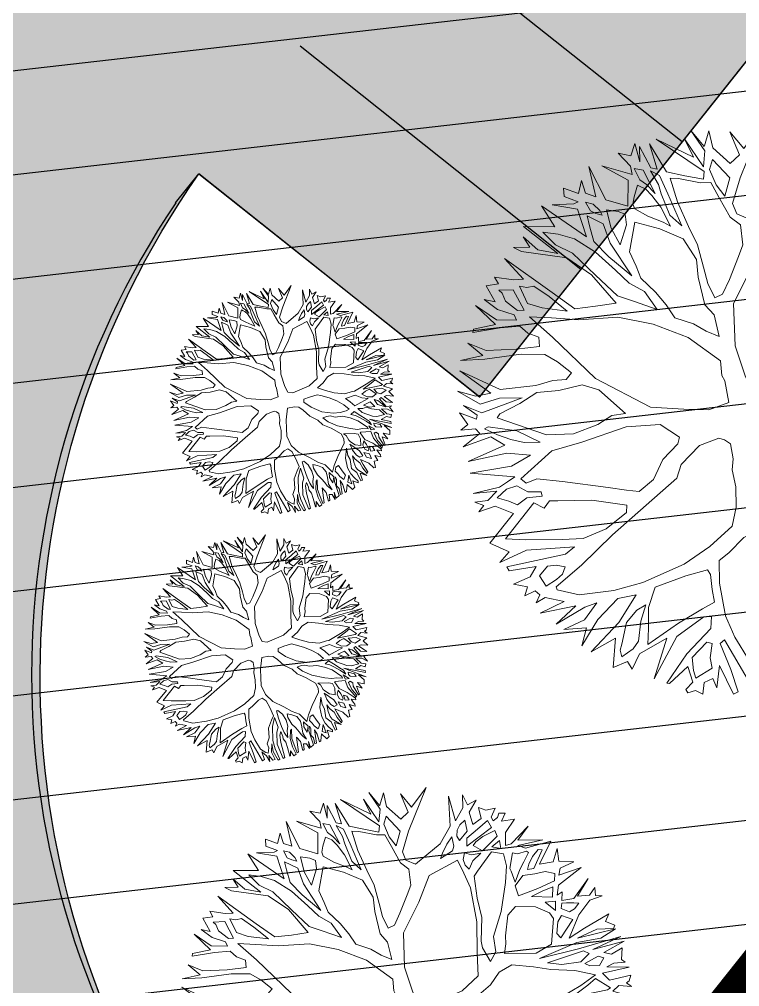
# Model space of a CAD drawing. Header units: metres. Extents: x -664657 to -643449, y -1076720 to -1062383.
# Drawn here: x -655997 to -655985.94, y -1069599.92 to -1069585.08 of the extents above; entities that cross this region are included whole.
import ezdxf

# ---------------------------------------------------------------- set-up
doc = ezdxf.new("R2010")
doc.units = ezdxf.units.M
doc.header["$LTSCALE"] = 0.1
doc.linetypes.add('DASHED', pattern=[19.05, 12.7, -6.35])
doc.layers.get('0').update_dxf_attribs({"color": 8, "lineweight": 9})
for name, color, linetype in [('AA_THER_KOMUNIKACE', 201, 'Continuous'), ('AA_THER_SRAFY KATASTR', 14, 'Continuous'), ('silnice-šrafa', 253, 'Continuous'), ('Vlastníci', 20, 'Continuous')]:
    doc.layers.add(name, color=color, linetype=linetype)
doc.layers.add('AA_THER_STAFAZ', color=252, linetype='Continuous', lineweight=0)

# ---------------------------------------------------------------- blocks, each defined once
blk = doc.blocks.new('A$C0C461CEA')
for p, q in [((0.3025, 0.7347), (0.3349, 0.855)), ((0.3349, 0.855), (0.3322, 0.7055)), ((0.1909, 0.7948), (0.205, 0.8261)), ((0.205, 0.8261), (0.2475, 0.7785)), ((0.2475, 0.7785), (0.2831, 0.8185)), ((0.2831, 0.8185), (0.2728, 0.7662)), ((0.4478, 0.7319), (0.3814, 0.832)), ((0.3814, 0.832), (0.4728, 0.7447)), ((0.4827, 0.7766), (0.4635, 0.8454)), ((0.4635, 0.8454), (0.5034, 0.8122)), ((0.5034, 0.8122), (0.5408, 0.8486)), ((0.5408, 0.8486), (0.5229, 0.7746)), ((0.5229, 0.7746), (0.5518, 0.8295)), ((0.5518, 0.8295), (0.5504, 0.7329)), ((0.5715, 0.7163), (0.5915, 0.8197)), ((0.5915, 0.8197), (0.5994, 0.6895)), ((0.7321, 0.6194), (0.6233, 0.8242)), ((0.6233, 0.8242), (0.7212, 0.6907)), ((0.1012, 0.7057), (0.0942, 0.804)), ((0.0942, 0.804), (0.1945, 0.61)), ((0.2144, 0.7254), (0.134, 0.7876)), ((0.134, 0.7876), (0.2123, 0.7506)), ((0.231, 0.749), (0.1909, 0.7948)), ((0.4728, 0.7447), (0.4827, 0.7766)), ((0.7734, 0.6912), (0.7622, 0.7895)), ((0.7622, 0.7895), (0.7798, 0.7081)), ((0.0625, 0.6063), (-0.0086, 0.7652)), ((-0.0086, 0.7652), (0.1012, 0.7057)), ((0.2123, 0.7506), (0.231, 0.749)), ((0.2563, 0.7342), (0.2799, 0.7134)), ((0.2567, 0.6946), (0.2563, 0.7342)), ((0.2728, 0.7662), (0.3025, 0.7347)), ((0.49, 0.7113), (0.4913, 0.7617)), ((0.4913, 0.7617), (0.5191, 0.7392)), ((0.5191, 0.7392), (0.5177, 0.6341)), ((0.7212, 0.6907), (0.7246, 0.7724)), ((0.7246, 0.7724), (0.7385, 0.6381)), ((0.7816, 0.7099), (0.8256, 0.7548)), ((0.8256, 0.7548), (0.807, 0.6874)), ((-0.0624, 0.6807), (-0.0837, 0.7099)), ((-0.0837, 0.7099), (-0.0246, 0.6811)), ((-0.0246, 0.6811), (-0.0293, 0.7296)), ((-0.0293, 0.7296), (-0.001, 0.6561)), ((0.0489, 0.7094), (0.0997, 0.6739)), ((0.0706, 0.64), (0.0489, 0.7094)), ((0.1945, 0.61), (0.2144, 0.7254)), ((0.2799, 0.7134), (0.2905, 0.6781)), ((0.3322, 0.7055), (0.3982, 0.6414)), ((0.3982, 0.6414), (0.4478, 0.7319)), ((0.4709, 0.6967), (0.4376, 0.6628)), ((0.4818, 0.6818), (0.4709, 0.6967)), ((0.5046, 0.682), (0.49, 0.7113)), ((0.5445, 0.7226), (0.5676, 0.6892)), ((0.5469, 0.6596), (0.5445, 0.7226)), ((0.5504, 0.7329), (0.5715, 0.7163)), ((0.7798, 0.7081), (0.7816, 0.7099)), ((0.8882, 0.6125), (0.8974, 0.7111)), ((0.8974, 0.7111), (0.915, 0.6272)), ((-0.1076, 0.5794), (-0.1357, 0.6884)), ((-0.1357, 0.6884), (-0.031, 0.4794)), ((0.0857, 0.5729), (-0.0624, 0.6807)), ((0.0997, 0.6739), (0.1481, 0.6263)), ((0.226, 0.6439), (0.2358, 0.6836)), ((0.2358, 0.6836), (0.2784, 0.6252)), ((0.2719, 0.6756), (0.2567, 0.6946)), ((0.2907, 0.6571), (0.2719, 0.6756)), ((0.2905, 0.6781), (0.2907, 0.6571)), ((0.2979, 0.5942), (0.3158, 0.6676)), ((0.3158, 0.6676), (0.3538, 0.6409)), ((0.4376, 0.6628), (0.4193, 0.6392)), ((0.4922, 0.6693), (0.4818, 0.6818)), ((0.5033, 0.634), (0.4922, 0.6693)), ((0.5177, 0.6341), (0.5046, 0.682)), ((0.5388, 0.6217), (0.5469, 0.6596)), ((0.5676, 0.6892), (0.5624, 0.6094)), ((0.5997, 0.6601), (0.5814, 0.5634)), ((0.5994, 0.6895), (0.6563, 0.6415)), ((0.6292, 0.6436), (0.5997, 0.6601)), ((0.7385, 0.6381), (0.7734, 0.6912)), ((0.807, 0.6874), (0.8397, 0.5995)), ((1.0237, 0.6787), (0.847, 0.5299)), ((0.915, 0.6272), (1.0237, 0.6787)), ((-0.2502, 0.5529), (-0.2509, 0.6267)), ((-0.2509, 0.6267), (-0.2045, 0.6103)), ((-0.2045, 0.6103), (-0.2048, 0.6415)), ((-0.2048, 0.6415), (-0.1432, 0.5959)), ((-0.001, 0.6561), (0.0625, 0.6063)), ((0.115, 0.5798), (0.0706, 0.64)), ((0.1481, 0.6263), (0.1976, 0.5404)), ((0.2116, 0.5808), (0.226, 0.6439)), ((0.2784, 0.6252), (0.2666, 0.5435)), ((0.3538, 0.6409), (0.3733, 0.6177)), ((0.4193, 0.6392), (0.4171, 0.6182)), ((0.5123, 0.5753), (0.5033, 0.634)), ((0.5295, 0.531), (0.5388, 0.6217)), ((0.6988, 0.5873), (0.6292, 0.6436)), ((0.6563, 0.6415), (0.7155, 0.5941)), ((0.7155, 0.5941), (0.7321, 0.6194)), ((0.7846, 0.6469), (0.7555, 0.6173)), ((0.8108, 0.5488), (0.7846, 0.6469)), ((-0.2559, 0.5216), (-0.2841, 0.5819)), ((-0.2841, 0.5819), (-0.2502, 0.5529)), ((-0.2145, 0.5868), (-0.1639, 0.5621)), ((-0.2083, 0.5701), (-0.2145, 0.5868)), ((-0.1432, 0.5959), (-0.1076, 0.5794)), ((0.154, 0.4584), (0.115, 0.5798)), ((0.2358, 0.4988), (0.2116, 0.5808)), ((0.2986, 0.5186), (0.2979, 0.5942)), ((0.3733, 0.6177), (0.3586, 0.578)), ((0.4171, 0.6182), (0.4494, 0.5681)), ((0.5624, 0.6094), (0.5511, 0.4706)), ((0.735, 0.5691), (0.6988, 0.5873)), ((0.7555, 0.6173), (0.7496, 0.55)), ((0.8397, 0.5995), (0.8882, 0.6125)), ((1.0385, 0.4544), (1.1026, 0.5894)), ((1.1026, 0.5894), (1.0744, 0.4649)), ((-0.2914, 0.4726), (-0.326, 0.5773)), ((-0.326, 0.5773), (-0.279, 0.4878)), ((-0.2122, 0.5364), (-0.2083, 0.5701)), ((-0.1639, 0.5621), (-0.163, 0.4697)), ((-0.1345, 0.5624), (-0.1379, 0.4867)), ((-0.1115, 0.544), (-0.1345, 0.5624)), ((-0.0838, 0.5359), (-0.1115, 0.544)), ((0.1413, 0.4667), (0.0857, 0.5729)), ((0.2666, 0.5435), (0.2807, 0.3882)), ((0.3586, 0.578), (0.2986, 0.5186)), ((0.3923, 0.5717), (0.3176, 0.4768)), ((0.4686, 0.501), (0.3923, 0.5717)), ((0.4494, 0.5681), (0.4918, 0.5181)), ((0.5107, 0.4913), (0.5123, 0.5753)), ((0.5814, 0.5634), (0.5741, 0.4559)), ((0.7356, 0.5019), (0.735, 0.5691)), ((0.7496, 0.55), (0.7585, 0.4937)), ((0.7585, 0.4937), (0.8108, 0.5488)), ((1.137, 0.5058), (1.1659, 0.5624)), ((1.1659, 0.5624), (1.164, 0.5078)), ((-0.2074, 0.4717), (-0.2559, 0.5216)), ((-0.1865, 0.4803), (-0.2122, 0.5364)), ((-0.0496, 0.4708), (-0.0838, 0.5359)), ((0.1976, 0.5404), (0.234, 0.4382)), ((0.4918, 0.5181), (0.5107, 0.4913)), ((0.5511, 0.4706), (0.5295, 0.531)), ((0.847, 0.5299), (0.7715, 0.4536)), ((1.0744, 0.4649), (1.137, 0.5058)), ((1.2126, 0.5083), (1.1542, 0.4723)), ((1.164, 0.5078), (1.2126, 0.5083)), ((-0.3858, 0.4867), (-0.3775, 0.497)), ((-0.2804, 0.4517), (-0.3858, 0.4867)), ((-0.3775, 0.497), (-0.2914, 0.4726)), ((-0.279, 0.4878), (-0.209, 0.4482)), ((-0.209, 0.4482), (-0.2074, 0.4717)), ((-0.163, 0.4697), (-0.1865, 0.4803)), ((-0.1379, 0.4867), (-0.0955, 0.4433)), ((-0.0133, 0.3853), (-0.0496, 0.4708)), ((-0.031, 0.4794), (0.0185, 0.379)), ((0.1745, 0.3218), (0.1413, 0.4667)), ((0.2807, 0.3882), (0.2358, 0.4988)), ((0.3176, 0.4768), (0.314, 0.4137)), ((0.5324, 0.4219), (0.4686, 0.501)), ((0.7383, 0.4095), (0.7356, 0.5019)), ((1.1542, 0.4723), (1.1422, 0.4092)), ((1.1925, 0.4157), (1.2064, 0.4704)), ((1.2064, 0.4704), (1.2319, 0.4413)), ((-0.3938, 0.3876), (-0.4239, 0.4587)), ((-0.4239, 0.4587), (-0.3723, 0.3986)), ((-0.2087, 0.4212), (-0.2804, 0.4517)), ((-0.1566, 0.4361), (-0.1135, 0.3214)), ((-0.0806, 0.3907), (-0.1566, 0.4361)), ((-0.0955, 0.4433), (-0.0133, 0.3853)), ((0.1929, 0.3453), (0.154, 0.4584)), ((0.234, 0.4382), (0.2581, 0.367)), ((0.5741, 0.4559), (0.5707, 0.3742)), ((0.7715, 0.4536), (0.7677, 0.4098)), ((0.955, 0.4008), (1.0385, 0.4544)), ((1.0849, 0.438), (1.0599, 0.421)), ((1.1166, 0.4468), (1.0849, 0.438)), ((1.1021, 0.3938), (1.1166, 0.4468)), ((1.2319, 0.4413), (1.2764, 0.4291)), ((1.2764, 0.4291), (1.2389, 0.3993)), ((-0.3936, 0.3708), (-0.4822, 0.412)), ((-0.4822, 0.412), (-0.3938, 0.3876)), ((-0.3723, 0.3986), (-0.265, 0.3469)), ((-0.1939, 0.3812), (-0.2087, 0.4212)), ((0.0124, 0.3328), (-0.0806, 0.3907)), ((0.314, 0.4137), (0.3085, 0.3633)), ((0.5399, 0.3235), (0.5324, 0.4219)), ((0.7598, 0.3635), (0.7383, 0.4095)), ((0.7677, 0.4098), (0.7999, 0.3699)), ((0.7999, 0.3699), (0.955, 0.4008)), ((1.0222, 0.4038), (0.9828, 0.3842)), ((1.0083, 0.3593), (1.0222, 0.4038)), ((1.0599, 0.421), (1.0457, 0.3957)), ((1.0457, 0.3957), (1.046, 0.3705)), ((1.046, 0.3705), (1.1021, 0.3938)), ((1.1422, 0.4092), (1.1925, 0.4157)), ((1.2156, 0.3931), (1.1509, 0.3775)), ((1.2159, 0.3529), (1.2156, 0.3931)), ((1.2389, 0.3993), (1.2391, 0.3783)), ((1.2661, 0.3828), (1.2809, 0.398)), ((1.2809, 0.398), (1.3081, 0.3832)), ((-0.4361, 0.2384), (-0.5029, 0.3764)), ((-0.5029, 0.3764), (-0.3965, 0.2346)), ((-0.2563, 0.32), (-0.3936, 0.3708)), ((-0.1618, 0.3461), (-0.1939, 0.3812)), ((0.0185, 0.379), (0.0962, 0.3486)), ((0.0962, 0.3486), (0.1745, 0.3218)), ((0.2581, 0.367), (0.2965, 0.3085)), ((0.3085, 0.3633), (0.3345, 0.2855)), ((0.5707, 0.3742), (0.5505, 0.2834)), ((0.7311, 0.2894), (0.7598, 0.3635)), ((0.9429, 0.3545), (0.9221, 0.3356)), ((0.9828, 0.3842), (0.9429, 0.3545)), ((0.9916, 0.3423), (1.0083, 0.3593)), ((1.0838, 0.3642), (1.065, 0.3286)), ((1.065, 0.3286), (1.2159, 0.3529)), ((1.1509, 0.3775), (1.0838, 0.3642)), ((1.2391, 0.3783), (1.2661, 0.3828)), ((1.3081, 0.3832), (1.2747, 0.3577)), ((1.2747, 0.3577), (1.3361, 0.3355)), ((-0.265, 0.3469), (-0.1764, 0.3123)), ((-0.1737, 0.2746), (-0.2563, 0.32)), ((-0.1764, 0.3123), (-0.1618, 0.3461)), ((-0.1135, 0.3214), (-0.0399, 0.0946)), ((0.154, 0.2694), (0.0124, 0.3328)), ((0.2396, 0.2954), (0.1929, 0.3453)), ((0.513, 0.2579), (0.5399, 0.3235)), ((0.9221, 0.3356), (0.9916, 0.3423)), ((1.1154, 0.3267), (1.0945, 0.3181)), ((1.0945, 0.3181), (1.1225, 0.2722)), ((1.1573, 0.3337), (1.1154, 0.3267)), ((1.2227, 0.332), (1.1573, 0.3337)), ((1.2206, 0.3026), (1.2227, 0.332)), ((1.3361, 0.3355), (1.2651, 0.2988)), ((-0.4948, 0.221), (-0.5502, 0.3087)), ((-0.5502, 0.3087), (-0.4951, 0.2564)), ((-0.142, 0.2245), (-0.1737, 0.2746)), ((0.3075, 0.2222), (0.2396, 0.2954)), ((0.2965, 0.3085), (0.3075, 0.2222)), ((0.3345, 0.2855), (0.3477, 0.2208)), ((0.5505, 0.2834), (0.5344, 0.2185)), ((0.6936, 0.2554), (0.7311, 0.2894)), ((0.8343, 0.2886), (0.726, 0.1969)), ((0.9921, 0.2901), (0.8343, 0.2886)), ((0.9904, 0.2187), (0.9921, 0.2901)), ((1.0192, 0.2796), (1.0135, 0.2501)), ((1.04, 0.305), (1.0192, 0.2796)), ((1.0654, 0.28), (1.04, 0.305)), ((1.11, 0.2661), (1.0654, 0.28)), ((1.1225, 0.2722), (1.2206, 0.3026)), ((1.2209, 0.2774), (1.173, 0.2685)), ((1.2086, 0.2394), (1.2209, 0.2774)), ((1.2651, 0.2988), (1.2362, 0.2421)), ((1.2633, 0.2358), (1.3787, 0.2747)), ((1.3787, 0.2747), (1.3011, 0.2361)), ((-0.5263, 0.1871), (-0.5562, 0.2474)), ((-0.5562, 0.2474), (-0.5053, 0.1873)), ((-0.4951, 0.2564), (-0.4361, 0.2384)), ((-0.3965, 0.2346), (-0.2634, 0.1813)), ((0.2659, 0.178), (0.154, 0.2694)), ((0.4846, 0.1484), (0.513, 0.2579)), ((0.6186, 0.1917), (0.6936, 0.2554)), ((1.0135, 0.2501), (1.0222, 0.2232)), ((1.0222, 0.2232), (1.0573, 0.2506)), ((1.1606, 0.2474), (1.0537, 0.1959)), ((1.0573, 0.2506), (1.11, 0.2661)), ((1.2071, 0.21), (1.1606, 0.2474)), ((1.173, 0.2685), (1.2086, 0.2394)), ((1.2362, 0.2421), (1.2633, 0.2358)), ((1.3011, 0.2361), (1.4109, 0.1802)), ((-0.5765, 0.1716), (-0.5831, 0.2286)), ((-0.5831, 0.2286), (-0.5363, 0.1744)), ((-0.4148, 0.205), (-0.4948, 0.221)), ((-0.3346, 0.1632), (-0.4148, 0.205)), ((-0.1137, 0.1593), (-0.142, 0.2245)), ((0.3477, 0.2208), (0.3543, 0.1597)), ((0.5344, 0.2185), (0.5332, 0.1548)), ((0.726, 0.1969), (0.5883, 0.099)), ((0.9852, 0.1382), (0.9904, 0.2187)), ((1.0537, 0.1959), (1.0286, 0.1813)), ((1.1927, 0.1511), (1.2071, 0.21)), ((1.2493, 0.1936), (1.2013, 0.1319)), ((1.268, 0.1788), (1.2493, 0.1936)), ((1.4109, 0.1802), (1.2887, 0.2132)), ((1.2887, 0.2132), (1.3166, 0.1841)), ((-0.6119, 0.1653), (-0.5765, 0.1716)), ((-0.557, 0.1424), (-0.6119, 0.1653)), ((-0.5363, 0.1744), (-0.5263, 0.1871)), ((-0.5053, 0.1873), (-0.3346, 0.1632)), ((-0.2733, 0.1554), (-0.3531, 0.1486)), ((-0.1914, 0.1208), (-0.2733, 0.1554)), ((-0.2634, 0.1813), (-0.1936, 0.167)), ((-0.1936, 0.167), (-0.1454, 0.1464)), ((-0.1454, 0.1464), (-0.1137, 0.1593)), ((0.3636, 0.065), (0.2659, 0.178)), ((0.3543, 0.1597), (0.4095, 0.1032)), ((0.5332, 0.1548), (0.5668, 0.1534)), ((0.5668, 0.1534), (0.6186, 0.1917)), ((1.0286, 0.1813), (0.99, 0.0777)), ((1.3143, 0.169), (1.268, 0.1788)), ((1.2769, 0.1285), (1.3187, 0.1583)), ((1.3187, 0.1583), (1.3143, 0.169)), ((1.3166, 0.1841), (1.4429, 0.1553)), ((1.4429, 0.1553), (1.3404, 0.0811)), ((-0.6346, 0.1014), (-0.5508, 0.1173)), ((-0.5508, 0.1173), (-0.557, 0.1424)), ((-0.5089, 0.1261), (-0.5257, 0.1259)), ((-0.5257, 0.1259), (-0.4916, 0.08)), ((-0.4158, 0.0574), (-0.5089, 0.1261)), ((-0.4437, 0.1495), (-0.4604, 0.141)), ((-0.4604, 0.141), (-0.3179, -0.0131)), ((-0.3531, 0.1486), (-0.4437, 0.1495)), ((-0.0987, 0.0965), (-0.1914, 0.1208)), ((0.4978, 0.0957), (0.4846, 0.1484)), ((0.934, -0.0237), (0.9852, 0.1382)), ((1.1496, 0.081), (1.1927, 0.1511)), ((1.2014, 0.1175), (1.1918, 0.0604)), ((1.2013, 0.1319), (1.2014, 0.1175)), ((1.2418, 0.1053), (1.2769, 0.1285)), ((1.3273, 0.1314), (1.2939, 0.1076)), ((1.305, 0.0765), (1.3843, 0.1379)), ((1.3674, 0.1486), (1.3273, 0.1314)), ((1.3843, 0.1379), (1.3674, 0.1486)), ((-0.5187, 0.0858), (-0.6346, 0.1014)), ((-0.4845, 0.0297), (-0.5187, 0.0858)), ((-0.4916, 0.08), (-0.4534, 0.0384)), ((-0.0496, 0.0483), (-0.0987, 0.0965)), ((-0.0399, 0.0946), (0.1007, -0.1098)), ((0.4095, 0.1032), (0.4394, 0.0531)), ((0.4758, 0.0097), (0.4978, 0.0957)), ((0.5883, 0.099), (0.5142, -0.053)), ((0.99, 0.0777), (0.9657, -0.0174)), ((1.0643, -0.035), (1.1496, 0.081)), ((1.1918, 0.0604), (1.2418, 0.1053)), ((1.2939, 0.1076), (1.2755, 0.0865)), ((1.2755, 0.0865), (1.305, 0.0765)), ((1.3404, 0.0811), (1.406, 0.0607)), ((1.406, 0.0607), (1.4535, 0.1092)), ((1.4535, 0.1092), (1.4313, 0.0502)), ((-0.4926, -0.0022), (-0.6442, 0.0407)), ((-0.6442, 0.0407), (-0.4845, 0.0297)), ((-0.3538, -0.026), (-0.4158, 0.0574)), ((-0.0003, -0.0856), (-0.0496, 0.0483)), ((0.4347, -0.079), (0.3636, 0.065)), ((0.4394, 0.0531), (0.4758, 0.0097)), ((1.1836, 0.0436), (1.1756, -0.0069)), ((1.2421, 0.0717), (1.1836, 0.0436)), ((1.2969, 0.0513), (1.2421, 0.0717)), ((1.3474, 0.0368), (1.2969, 0.0513)), ((1.4313, 0.0502), (1.4947, 0.013)), ((-0.4534, 0.0384), (-0.411, 0.0028)), ((-0.411, 0.0028), (-0.3538, -0.026)), ((1.3855, 0.0059), (1.3474, 0.0368)), ((1.3667, -0.0261), (1.3855, 0.0059)), ((1.4208, 0.0165), (1.3983, -0.0108)), ((1.4947, 0.013), (1.4208, 0.0165)), ((-0.5084, -0.1007), (-0.6588, -0.0038)), ((-0.6588, -0.0038), (-0.5005, -0.0569)), ((-0.4123, -0.0536), (-0.4926, -0.0022)), ((-0.3179, -0.0131), (-0.2208, -0.0601)), ((0.8639, -0.1588), (0.934, -0.0237)), ((0.9657, -0.0174), (0.9079, -0.1187)), ((0.9728, -0.1265), (1.0643, -0.035)), ((1.1756, -0.0069), (1.2766, -0.0203)), ((1.2766, -0.0203), (1.3667, -0.0261)), ((1.5137, -0.0288), (1.3735, -0.053)), ((1.3983, -0.0108), (1.5137, -0.0288)), ((-0.5005, -0.0569), (-0.4123, -0.0536)), ((-0.2208, -0.0601), (-0.1181, -0.0717)), ((-0.1181, -0.0717), (-0.0509, -0.0669)), ((-0.0509, -0.0669), (-0.0003, -0.0856)), ((0.5142, -0.053), (0.4921, -0.1816)), ((1.0838, -0.0666), (1.0258, -0.1512)), ((1.1382, -0.0469), (1.0838, -0.0666)), ((1.2245, -0.0947), (1.1382, -0.0469)), ((1.2306, -0.04), (1.3211, -0.0913)), ((1.2894, -0.0412), (1.2306, -0.04)), ((1.3459, -0.0473), (1.2894, -0.0412)), ((1.3211, -0.0913), (1.3459, -0.0473)), ((1.3735, -0.053), (1.3463, -0.0935)), ((-0.6718, -0.1443), (-0.6973, -0.1152)), ((-0.6973, -0.1152), (-0.6491, -0.1339)), ((-0.5989, -0.1184), (-0.6875, -0.0815)), ((-0.6875, -0.0815), (-0.5822, -0.1081)), ((-0.5822, -0.1081), (-0.5444, -0.1053)), ((-0.5444, -0.1053), (-0.5084, -0.1007)), ((-0.3298, -0.078), (-0.4915, -0.1198)), ((-0.2078, -0.1044), (-0.3298, -0.078)), ((-0.0227, -0.1338), (-0.2078, -0.1044)), ((0.1007, -0.1098), (0.2148, -0.1801)), ((0.4118, -0.132), (0.4347, -0.079)), ((1.2713, -0.153), (1.2245, -0.0947)), ((1.3237, -0.1165), (1.2773, -0.0959)), ((1.2773, -0.0959), (1.3031, -0.1569)), ((1.3463, -0.0935), (1.3739, -0.0908)), ((1.3739, -0.0908), (1.3533, -0.1288)), ((1.4098, -0.1475), (1.5185, -0.0936)), ((1.5185, -0.0936), (1.4308, -0.1449)), ((-0.7011, -0.1572), (-0.6718, -0.1443)), ((-0.6491, -0.1339), (-0.5989, -0.1184)), ((-0.561, -0.1289), (-0.6113, -0.142)), ((-0.6113, -0.142), (-0.5749, -0.1752)), ((-0.5189, -0.1369), (-0.561, -0.1289)), ((-0.4909, -0.1786), (-0.5189, -0.1369)), ((-0.4915, -0.1198), (-0.481, -0.1449)), ((-0.481, -0.1449), (-0.4348, -0.1486)), ((-0.4348, -0.1486), (-0.3496, -0.2066)), ((0.1015, -0.1896), (-0.0227, -0.1338)), ((0.412, -0.1572), (0.4118, -0.132)), ((0.9079, -0.1187), (0.8974, -0.1501)), ((0.8974, -0.1501), (0.9006, -0.228)), ((0.9465, -0.1982), (0.9728, -0.1265)), ((1.0258, -0.1512), (1.0094, -0.1868)), ((1.2758, -0.1866), (1.2713, -0.153)), ((1.3031, -0.1569), (1.3237, -0.1165)), ((1.3468, -0.1397), (1.3326, -0.1608)), ((1.3678, -0.1479), (1.3468, -0.1397)), ((1.3533, -0.1288), (1.4098, -0.1475)), ((1.3998, -0.1662), (1.3678, -0.1479)), ((1.4308, -0.1449), (1.4857, -0.1695)), ((1.4857, -0.1695), (1.5275, -0.1481)), ((1.5275, -0.1481), (1.511, -0.1843)), ((-0.6338, -0.1674), (-0.7011, -0.1572)), ((-0.5828, -0.2275), (-0.6338, -0.1674)), ((-0.5749, -0.1752), (-0.5518, -0.2044)), ((-0.4444, -0.2033), (-0.4909, -0.1786)), ((0.1467, -0.2708), (0.1015, -0.1896)), ((0.2148, -0.1801), (0.3017, -0.2297)), ((0.3858, -0.2414), (0.412, -0.1572)), ((0.4921, -0.1816), (0.4927, -0.2464)), ((0.8145, -0.2625), (0.8639, -0.1588)), ((1.0094, -0.1868), (0.9803, -0.2249)), ((1.2078, -0.294), (1.2758, -0.1866)), ((1.3179, -0.1922), (1.2869, -0.2117)), ((1.3561, -0.2362), (1.3179, -0.1922)), ((1.3326, -0.1608), (1.3599, -0.1942)), ((1.3893, -0.1939), (1.4209, -0.1786)), ((1.4757, -0.1906), (1.3938, -0.2292)), ((1.4209, -0.1786), (1.3998, -0.1662)), ((1.5406, -0.2008), (1.4757, -0.1906)), ((1.511, -0.1843), (1.5406, -0.2008)), ((-0.7209, -0.2876), (-0.5828, -0.2275)), ((-0.4904, -0.229), (-0.6577, -0.302)), ((-0.5518, -0.2044), (-0.5057, -0.1973)), ((-0.5057, -0.1973), (-0.4485, -0.2202)), ((-0.4648, -0.2665), (-0.4904, -0.229)), ((-0.4485, -0.2202), (-0.4444, -0.2033)), ((-0.3496, -0.2066), (-0.1997, -0.3144)), ((0.3017, -0.2297), (0.3858, -0.2414)), ((0.9006, -0.228), (0.9465, -0.1982)), ((0.9803, -0.2249), (1.1197, -0.2973)), ((1.2869, -0.2117), (1.2555, -0.26)), ((1.3938, -0.2292), (1.298, -0.3082)), ((1.3599, -0.1942), (1.3893, -0.1939)), ((-0.4314, -0.2512), (-0.4648, -0.2665)), ((-0.4018, -0.2659), (-0.4314, -0.2512)), ((-0.2812, -0.3278), (-0.4018, -0.2659)), ((0.4927, -0.2464), (0.5332, -0.2736)), ((0.7097, -0.2905), (0.8145, -0.2625)), ((1.2555, -0.26), (1.2624, -0.2875)), ((1.2624, -0.2875), (1.3561, -0.2362)), ((-0.6698, -0.3543), (-0.7209, -0.2876)), ((-0.6577, -0.302), (-0.5883, -0.3434)), ((0.0463, -0.318), (0.1277, -0.2902)), ((0.1277, -0.2902), (0.1467, -0.2708)), ((0.5332, -0.2736), (0.7097, -0.2905)), ((0.8463, -0.3294), (0.9138, -0.2951)), ((0.9138, -0.2951), (0.987, -0.292)), ((0.987, -0.292), (1.0758, -0.3499)), ((1.1197, -0.2973), (1.2078, -0.294)), ((1.298, -0.3082), (1.3885, -0.3007)), ((1.3885, -0.3007), (1.5271, -0.2951)), ((1.5271, -0.2951), (1.4955, -0.3206)), ((-0.5883, -0.3434), (-0.4592, -0.4111)), ((-0.167, -0.4107), (-0.2812, -0.3278)), ((-0.1997, -0.3144), (-0.1405, -0.3576)), ((-0.0246, -0.3715), (0.0463, -0.318)), ((0.2019, -0.3375), (0.1015, -0.3702)), ((0.2837, -0.3475), (0.2019, -0.3375)), ((0.3006, -0.3641), (0.2837, -0.3475)), ((0.7733, -0.3469), (0.8463, -0.3294)), ((0.8327, -0.4069), (0.7733, -0.3469)), ((1.3218, -0.3457), (1.1218, -0.3285)), ((1.1218, -0.3285), (1.3137, -0.377)), ((1.4355, -0.3824), (1.3218, -0.3457)), ((1.4393, -0.3338), (1.3342, -0.3288)), ((1.3342, -0.3288), (1.5213, -0.375)), ((1.5128, -0.3691), (1.4393, -0.3338)), ((1.4955, -0.3206), (1.5277, -0.3581)), ((-0.7224, -0.3741), (-0.6698, -0.3543)), ((-0.6047, -0.3813), (-0.7224, -0.3741)), ((-0.4293, -0.4594), (-0.6047, -0.3813)), ((-0.1405, -0.3576), (-0.0982, -0.3866)), ((-0.0982, -0.3866), (-0.0246, -0.3715)), ((0.1015, -0.3702), (0.0598, -0.4102)), ((0.3135, -0.3892), (0.3006, -0.3641)), ((0.4142, -0.3858), (0.348, -0.4812)), ((0.4816, -0.4043), (0.4142, -0.3858)), ((0.6014, -0.3822), (0.5867, -0.4075)), ((0.6603, -0.39), (0.6014, -0.3822)), ((1.0758, -0.3499), (1.1459, -0.4021)), ((1.1455, -0.3661), (1.3307, -0.3979)), ((1.2047, -0.4057), (1.1455, -0.3661)), ((1.3137, -0.377), (1.5259, -0.4212)), ((1.5213, -0.375), (1.4355, -0.3824)), ((1.5277, -0.3581), (1.5128, -0.3691)), ((-0.7051, -0.4219), (-0.7053, -0.4033)), ((-0.7053, -0.4033), (-0.4755, -0.4683)), ((-0.6016, -0.4569), (-0.7051, -0.4219)), ((-0.4592, -0.4111), (-0.3833, -0.4464)), ((-0.1817, -0.436), (-0.167, -0.4107)), ((0.0598, -0.4102), (-0.0994, -0.4478)), ((0.2954, -0.4482), (0.3135, -0.3892)), ((0.5179, -0.4292), (0.4816, -0.4043)), ((0.5867, -0.4075), (0.6277, -0.4869)), ((0.7403, -0.406), (0.6603, -0.39)), ((0.7675, -0.431), (0.7403, -0.406)), ((0.8963, -0.4693), (0.8327, -0.4069)), ((1.1459, -0.4021), (1.2473, -0.4617)), ((1.2933, -0.4384), (1.2047, -0.4057)), ((1.3495, -0.4229), (1.2933, -0.4384)), ((1.3307, -0.3979), (1.3495, -0.4229)), ((1.5259, -0.4212), (1.3746, -0.4124)), ((1.3746, -0.4124), (1.5304, -0.4487)), ((-0.6433, -0.4825), (-0.6016, -0.4569)), ((-0.4755, -0.4683), (-0.4293, -0.4594)), ((-0.3833, -0.4464), (-0.2842, -0.4556)), ((-0.2842, -0.4556), (-0.1817, -0.436)), ((-0.0994, -0.4478), (-0.2736, -0.4891)), ((0.2706, -0.4838), (0.2954, -0.4482)), ((0.5435, -0.4769), (0.5179, -0.4292)), ((0.8311, -0.4891), (0.7675, -0.431)), ((1.2473, -0.4617), (1.3278, -0.5305)), ((1.3078, -0.4551), (1.3816, -0.4544)), ((1.323, -0.4777), (1.3078, -0.4551)), ((1.3816, -0.4544), (1.4028, -0.4752)), ((1.5304, -0.4487), (1.4152, -0.4516)), ((1.4152, -0.4516), (1.4449, -0.4766)), ((-0.6707, -0.5122), (-0.7148, -0.4766)), ((-0.7148, -0.4766), (-0.6433, -0.4825)), ((-0.5618, -0.4775), (-0.6078, -0.4966)), ((-0.6078, -0.4966), (-0.6031, -0.5451)), ((-0.5281, -0.4898), (-0.5618, -0.4775)), ((-0.5002, -0.5123), (-0.5281, -0.4898)), ((-0.2736, -0.4891), (-0.4394, -0.5369)), ((0.252, -0.5512), (0.2706, -0.4838)), ((0.348, -0.4812), (0.3091, -0.559)), ((0.5738, -0.5607), (0.5435, -0.4769)), ((0.6277, -0.4869), (0.6999, -0.5762)), ((0.8845, -0.5516), (0.8311, -0.4891)), ((0.9875, -0.5272), (0.8963, -0.4693)), ((1.3671, -0.4983), (1.323, -0.4777)), ((1.4028, -0.4752), (1.3671, -0.4983)), ((1.4449, -0.4766), (1.5054, -0.4742)), ((1.5054, -0.4742), (1.4765, -0.5225)), ((-0.6974, -0.5394), (-0.6707, -0.5122)), ((-0.6512, -0.5414), (-0.6974, -0.5394)), ((-0.6031, -0.5451), (-0.5546, -0.5404)), ((-0.4394, -0.5369), (-0.5693, -0.5658)), ((-0.5546, -0.5404), (-0.5234, -0.5335)), ((-0.5234, -0.5335), (-0.5002, -0.5123)), ((1.0632, -0.5415), (0.9875, -0.5272)), ((1.3278, -0.5305), (1.2397, -0.5416)), ((1.492, -0.5751), (1.3614, -0.5386)), ((1.3614, -0.5386), (1.3763, -0.5846)), ((1.4345, -0.5211), (1.3949, -0.5215)), ((1.3949, -0.5215), (1.492, -0.5751)), ((1.4851, -0.5434), (1.4345, -0.5211)), ((1.4765, -0.5225), (1.4851, -0.5434)), ((-0.6699, -0.5854), (-0.6426, -0.5641)), ((-0.6426, -0.5641), (-0.6512, -0.5414)), ((-0.5693, -0.5658), (-0.571, -0.5784)), ((-0.571, -0.5784), (-0.5032, -0.6384)), ((0.2149, -0.623), (0.252, -0.5512)), ((0.3091, -0.559), (0.2762, -0.629)), ((0.6267, -0.6316), (0.5738, -0.5607)), ((0.6999, -0.5762), (0.793, -0.6425)), ((0.9272, -0.6184), (0.8845, -0.5516)), ((0.9729, -0.5718), (1.0721, -0.5894)), ((0.9968, -0.6219), (0.9729, -0.5718)), ((1.0843, -0.5497), (1.0632, -0.5415)), ((1.2397, -0.5416), (1.0843, -0.5497)), ((1.271, -0.5563), (1.1727, -0.5716)), ((1.1727, -0.5716), (1.3455, -0.6227)), ((1.3195, -0.545), (1.271, -0.5563)), ((1.3622, -0.6202), (1.3195, -0.545)), ((-0.628, -0.5832), (-0.6699, -0.5854)), ((-0.5687, -0.633), (-0.628, -0.5832)), ((1.0721, -0.5894), (1.1188, -0.6418)), ((1.1353, -0.6098), (1.1814, -0.6009)), ((1.1694, -0.6581), (1.1353, -0.6098)), ((1.1814, -0.6009), (1.2277, -0.6029)), ((1.2277, -0.6029), (1.262, -0.674)), ((1.3763, -0.5846), (1.4798, -0.613)), ((1.4798, -0.613), (1.4608, -0.6342)), ((-0.5365, -0.6705), (-0.6755, -0.6298)), ((-0.6755, -0.6298), (-0.5687, -0.633)), ((-0.5032, -0.6384), (-0.3725, -0.6875)), ((0.1651, -0.6823), (0.2149, -0.623)), ((0.2762, -0.629), (0.273, -0.7298)), ((0.6483, -0.6967), (0.6267, -0.6316)), ((0.6795, -0.6352), (0.7095, -0.698)), ((0.7234, -0.6414), (0.6795, -0.6352)), ((0.7553, -0.6537), (0.7234, -0.6414)), ((0.7934, -0.6869), (0.7553, -0.6537)), ((0.793, -0.6425), (0.8605, -0.6695)), ((0.953, -0.683), (0.9272, -0.6184)), ((1.0184, -0.6805), (0.9968, -0.6219)), ((1.1188, -0.6418), (1.1714, -0.679)), ((1.3392, -0.6522), (1.2656, -0.6211)), ((1.2656, -0.6211), (1.2787, -0.6696)), ((1.3671, -0.6897), (1.3392, -0.6522)), ((1.3455, -0.6227), (1.3622, -0.6202)), ((1.4043, -0.6306), (1.3642, -0.6412)), ((1.3642, -0.6412), (1.4321, -0.7059)), ((1.4569, -0.6637), (1.4043, -0.6306)), ((1.4608, -0.6342), (1.444, -0.6362)), ((1.444, -0.6362), (1.4569, -0.6637)), ((-0.6394, -0.6985), (-0.5365, -0.6705)), ((-0.5069, -0.6912), (-0.6394, -0.6985)), ((-0.4564, -0.6991), (-0.5069, -0.6912)), ((-0.3725, -0.6875), (-0.2564, -0.714)), ((0.0478, -0.7128), (0.1651, -0.6823)), ((0.8609, -0.7133), (0.7934, -0.6869)), ((0.8605, -0.6695), (0.9194, -0.6833)), ((0.9194, -0.6833), (0.953, -0.683)), ((1.0874, -0.6799), (1.0184, -0.6805)), ((1.1714, -0.679), (1.0874, -0.6799)), ((1.2176, -0.6828), (1.1694, -0.6581)), ((1.262, -0.674), (1.2176, -0.6828)), ((1.2787, -0.6696), (1.3042, -0.6964)), ((1.3042, -0.6964), (1.3671, -0.6897)), ((-0.5398, -0.7671), (-0.6223, -0.7319)), ((-0.6223, -0.7319), (-0.5317, -0.7353)), ((-0.5317, -0.7353), (-0.4564, -0.6991)), ((-0.374, -0.7235), (-0.4834, -0.76)), ((-0.3023, -0.7456), (-0.374, -0.7235)), ((-0.2564, -0.714), (-0.0757, -0.7266)), ((-0.0757, -0.7266), (0.0478, -0.7128)), ((0.273, -0.7298), (0.3033, -0.8237)), ((0.706, -0.7652), (0.6483, -0.6967)), ((0.7095, -0.698), (0.7709, -0.7754)), ((0.9226, -0.7655), (0.8609, -0.7133)), ((0.9433, -0.7377), (0.9871, -0.7289)), ((0.9871, -0.7289), (1.0255, -0.7957)), ((1.0331, -0.7158), (1.0529, -0.7744)), ((1.0778, -0.743), (1.0331, -0.7158)), ((1.0985, -0.7134), (1.1742, -0.7168)), ((1.1386, -0.7592), (1.0985, -0.7134)), ((1.1742, -0.7168), (1.1934, -0.7796)), ((1.2204, -0.7164), (1.2251, -0.7751)), ((1.2458, -0.7413), (1.2204, -0.7164)), ((1.2919, -0.7301), (1.2685, -0.7327)), ((1.2685, -0.7327), (1.2929, -0.8333)), ((1.3135, -0.7911), (1.2919, -0.7301)), ((1.4321, -0.7059), (1.386, -0.7148)), ((1.386, -0.7148), (1.4058, -0.7752)), ((-0.4834, -0.76), (-0.5896, -0.8222)), ((-0.5896, -0.8222), (-0.5398, -0.7671)), ((-0.4157, -0.8097), (-0.3023, -0.7456)), ((-0.2207, -0.7532), (-0.2831, -0.8126)), ((-0.0921, -0.7712), (-0.2207, -0.7532)), ((-0.0037, -0.7913), (-0.0921, -0.7712)), ((0.103, -0.7711), (0.055, -0.7799)), ((0.1849, -0.7451), (0.103, -0.7711)), ((0.2269, -0.7447), (0.1849, -0.7451)), ((0.2501, -0.7864), (0.2269, -0.7447)), ((0.7657, -0.8636), (0.706, -0.7652)), ((0.9754, -0.8256), (0.9226, -0.7655)), ((0.979, -0.7691), (0.9433, -0.7377)), ((1.0046, -0.8043), (0.979, -0.7691)), ((1.1114, -0.7444), (1.0778, -0.743)), ((1.1514, -0.7861), (1.1114, -0.7444)), ((1.1934, -0.7796), (1.1386, -0.7592)), ((1.2691, -0.7915), (1.2458, -0.7413)), ((1.3508, -0.7403), (1.3214, -0.7364)), ((1.3214, -0.7364), (1.366, -0.826)), ((1.4058, -0.7752), (1.3508, -0.7403)), ((-0.5682, -0.8616), (-0.4157, -0.8097)), ((-0.3294, -0.8005), (-0.388, -0.8245)), ((-0.335, -0.8467), (-0.2874, -0.7983)), ((-0.2874, -0.7983), (-0.3294, -0.8005)), ((-0.0017, -0.8123), (-0.0037, -0.7913)), ((0.055, -0.7799), (0.0138, -0.8602)), ((0.2491, -0.8621), (0.2501, -0.7864)), ((0.7709, -0.7754), (0.8731, -0.8602)), ((1.0454, -0.8693), (1.0046, -0.8043)), ((1.0255, -0.7957), (1.0511, -0.8398)), ((1.0529, -0.7744), (1.1269, -0.8559)), ((1.2173, -0.8298), (1.1514, -0.7861)), ((1.2251, -0.7751), (1.2887, -0.8351)), ((1.2887, -0.8351), (1.2691, -0.7915)), ((1.366, -0.826), (1.3135, -0.7911)), ((-0.388, -0.8245), (-0.4461, -0.8922)), ((-0.3811, -0.9126), (-0.335, -0.8467)), ((-0.2831, -0.8126), (-0.322, -0.8868)), ((-0.0239, -0.8689), (-0.0017, -0.8123)), ((0.3033, -0.8237), (0.3757, -0.9238)), ((1.031, -0.9282), (0.9754, -0.8256)), ((1.0511, -0.8398), (1.075, -0.8816)), ((1.2389, -0.8968), (1.2173, -0.8298)), ((1.2932, -0.8627), (1.2401, -0.8314)), ((1.2401, -0.8314), (1.2642, -0.9026)), ((1.2929, -0.8333), (1.3453, -0.8556)), ((-0.4573, -0.8587), (-0.5682, -0.8616)), ((-0.5193, -0.9578), (-0.4573, -0.8587)), ((-0.322, -0.8868), (-0.355, -0.9418)), ((-0.0402, -0.9177), (-0.0239, -0.8689)), ((0.0138, -0.8602), (-0.027, -0.9866)), ((0.2433, -0.9527), (0.2491, -0.8621)), ((0.7663, -0.9182), (0.7657, -0.8636)), ((0.7886, -0.8736), (0.8839, -0.9213)), ((0.8039, -0.9029), (0.7886, -0.8736)), ((0.8731, -0.8602), (0.9323, -0.8998)), ((1.0754, -0.9254), (1.0454, -0.8693)), ((1.075, -0.8816), (1.0754, -0.9254)), ((1.2586, -1.0058), (1.085, -0.8647)), ((1.085, -0.8647), (1.2422, -1.0456)), ((1.1269, -0.8559), (1.1631, -0.8784)), ((1.1631, -0.8784), (1.2389, -0.8968)), ((1.3273, -0.9128), (1.2932, -0.8627)), ((1.3453, -0.8556), (1.3183, -0.8558)), ((1.3183, -0.8558), (1.3273, -0.9128)), ((-0.4628, -0.9092), (-0.4691, -0.9363)), ((-0.4461, -0.8922), (-0.4628, -0.9092)), ((-0.4146, -0.9297), (-0.3811, -0.9126)), ((-0.355, -0.9418), (-0.2064, -0.9235)), ((-0.2064, -0.9235), (-0.0948, -0.9182)), ((-0.0948, -0.9182), (-0.0402, -0.9177)), ((0.2917, -0.9247), (0.2774, -0.9986)), ((0.3085, -0.9269), (0.2917, -0.9247)), ((0.33, -0.9813), (0.3085, -0.9269)), ((0.3757, -0.9238), (0.4269, -1.0031)), ((0.7499, -0.958), (0.7663, -0.9182)), ((0.8044, -0.9557), (0.8039, -0.9029)), ((0.8839, -0.9213), (0.9136, -0.9462)), ((0.9323, -0.8998), (0.9805, -0.9161)), ((0.9805, -0.9161), (1.0294, -0.9451)), ((1.0501, -0.9215), (1.0861, -0.9799)), ((1.0506, -0.9701), (1.0501, -0.9215)), ((1.0983, -0.9402), (1.1065, -0.9209)), ((1.1065, -0.9209), (1.1556, -0.9648)), ((1.2494, -0.9219), (1.1888, -0.9243)), ((1.1888, -0.9243), (1.265, -0.9866)), ((1.2815, -0.9528), (1.2494, -0.9219)), ((1.2642, -0.9026), (1.3023, -0.9298)), ((-0.458, -0.9638), (-0.5193, -0.9578)), ((-0.4691, -0.9363), (-0.4146, -0.9297)), ((-0.4559, -0.9991), (-0.458, -0.9638)), ((-0.4017, -0.959), (-0.4559, -0.9991)), ((-0.2751, -0.9554), (-0.4017, -0.959)), ((-0.3963, -1.0748), (-0.2751, -0.9554)), ((-0.1053, -0.9495), (-0.2372, -0.9676)), ((-0.0776, -0.9619), (-0.1053, -0.9495)), ((-0.1024, -1.0041), (-0.0776, -0.9619)), ((0.2058, -0.9825), (0.2433, -0.9527)), ((0.6932, -0.9987), (0.7499, -0.958)), ((0.813, -0.9766), (0.8044, -0.9557)), ((0.9136, -0.9462), (0.9141, -0.9984)), ((0.9495, -0.9416), (0.9387, -0.9417)), ((0.9387, -0.9417), (0.9503, -1.0232)), ((1.0399, -0.9804), (0.9495, -0.9416)), ((1.0294, -0.9451), (1.031, -0.9282)), ((1.1052, -0.9629), (1.0983, -0.9402)), ((1.1559, -0.996), (1.1052, -0.9629)), ((1.1556, -0.9648), (1.1559, -0.996)), ((1.3023, -0.9298), (1.2815, -0.9528)), ((-0.2372, -0.9676), (-0.3963, -1.0748)), ((-0.2346, -1.0474), (-0.1024, -1.0041)), ((-0.027, -0.9866), (-0.0345, -1.0796)), ((0.1416, -1.0395), (0.2058, -0.9825)), ((0.2459, -0.9737), (0.1836, -1.0433)), ((0.2302, -1.0771), (0.2459, -0.9737)), ((0.2774, -0.9986), (0.2638, -1.0851)), ((0.3325, -1.0527), (0.33, -0.9813)), ((0.374, -0.9995), (0.3618, -1.0356)), ((0.4103, -1.0327), (0.374, -0.9995)), ((0.4269, -1.0031), (0.4796, -1.062)), ((0.6307, -1.0456), (0.6932, -0.9987)), ((0.7926, -1.0314), (0.7964, -0.9935)), ((0.7964, -0.9935), (0.8496, -1.098)), ((0.8405, -1.0243), (0.813, -0.9766)), ((0.9141, -0.9984), (0.8853, -1.0581)), ((1.0322, -1.0525), (1.0399, -0.9804)), ((1.0861, -0.9799), (1.0506, -0.9701)), ((1.2422, -1.0456), (1.1852, -0.9916)), ((1.1852, -0.9916), (1.2129, -1.0633)), ((1.265, -0.9866), (1.2586, -1.0058)), ((0.1022, -1.1287), (0.1416, -1.0395)), ((0.3618, -1.0356), (0.3649, -1.1136)), ((0.4443, -1.0708), (0.4103, -1.0327)), ((0.7462, -1.0126), (0.6924, -1.0978)), ((0.7259, -1.0848), (0.7462, -1.0126)), ((0.7904, -1.059), (0.7926, -1.0314)), ((0.8853, -1.0581), (0.8405, -1.0243)), ((0.9063, -1.0639), (0.9336, -1.03)), ((0.9336, -1.03), (0.94, -1.0762)), ((0.9503, -1.0232), (1.0014, -1.0948)), ((1.0594, -1.012), (1.0578, -1.0918)), ((1.0804, -1.0094), (1.0594, -1.012)), ((1.0975, -1.0368), (1.0804, -1.0094)), ((1.0852, -1.0687), (1.0975, -1.0368)), ((-0.36, -1.114), (-0.2346, -1.0474)), ((-0.2218, -1.0707), (-0.2423, -1.1195)), ((-0.1422, -1.0447), (-0.2218, -1.0707)), ((-0.1602, -1.1061), (-0.1253, -1.0589)), ((-0.1253, -1.0589), (-0.1422, -1.0447)), ((-0.0975, -1.0737), (-0.109, -1.1854)), ((-0.0748, -1.0692), (-0.0975, -1.0737)), ((-0.0659, -1.3002), (-0.0748, -1.0692)), ((-0.0345, -1.0796), (-0.0274, -1.1888)), ((0.1836, -1.0433), (0.1219, -1.1705)), ((0.1969, -1.1128), (0.2302, -1.0771)), ((0.3205, -1.1116), (0.3325, -1.0527)), ((0.4575, -1.1271), (0.4443, -1.0708)), ((0.4796, -1.062), (0.5124, -1.1601)), ((0.5581, -1.1093), (0.6307, -1.0456)), ((0.8019, -1.1219), (0.7904, -1.059)), ((0.9026, -1.1101), (0.9063, -1.0639)), ((0.94, -1.0762), (0.9387, -1.1266)), ((1.0586, -1.1782), (1.0322, -1.0525)), ((1.0921, -1.1671), (1.0852, -1.0687)), ((1.1923, -1.0971), (1.1396, -1.0532)), ((1.1396, -1.0532), (1.1548, -1.1269)), ((1.2129, -1.0633), (1.1923, -1.0971)), ((-0.3515, -1.1205), (-0.36, -1.114)), ((-0.2551, -1.0944), (-0.3515, -1.1205)), ((-0.2671, -1.1593), (-0.2551, -1.0944)), ((-0.2423, -1.1195), (-0.248, -1.1507)), ((-0.1724, -1.1458), (-0.1602, -1.1061)), ((0.1433, -1.2207), (0.1969, -1.1128)), ((0.2638, -1.0851), (0.2579, -1.15)), ((0.2939, -1.1497), (0.3205, -1.1116)), ((0.3649, -1.1136), (0.3822, -1.1656)), ((0.5124, -1.1601), (0.5581, -1.1093)), ((0.6924, -1.0978), (0.6639, -1.1905)), ((0.7263, -1.131), (0.7259, -1.0848)), ((0.7657, -1.1097), (0.7454, -1.1729)), ((0.7703, -1.1516), (0.7657, -1.1097)), ((0.8496, -1.098), (0.8544, -1.1568)), ((0.9238, -1.1393), (0.9026, -1.1101)), ((0.9492, -1.1541), (0.9553, -1.1012)), ((0.9553, -1.1012), (0.9825, -1.1261)), ((1.0014, -1.0948), (1.0356, -1.1574)), ((1.0578, -1.0918), (1.0753, -1.163)), ((1.1147, -1.0829), (1.1029, -1.1652)), ((1.1548, -1.1269), (1.1147, -1.0829)), ((-0.248, -1.1507), (-0.1724, -1.1458)), ((-0.1412, -1.1497), (-0.1927, -1.224)), ((-0.1459, -1.2782), (-0.1412, -1.1497)), ((0.0564, -1.1712), (0.1022, -1.1287)), ((0.2075, -1.1529), (0.183, -1.2245)), ((0.2324, -1.1275), (0.2075, -1.1529)), ((0.227, -1.1797), (0.2324, -1.1275)), ((0.2579, -1.15), (0.2606, -1.1878)), ((0.2669, -1.2129), (0.2939, -1.1497)), ((0.2966, -1.2402), (0.3401, -1.1558)), ((0.3401, -1.1558), (0.3252, -1.162)), ((0.443, -1.1842), (0.4575, -1.1271)), ((0.4805, -1.1478), (0.4581, -1.1925)), ((0.5003, -1.2089), (0.4805, -1.1478)), ((0.5643, -1.1326), (0.5376, -1.1641)), ((0.5961, -1.1299), (0.5643, -1.1326)), ((0.6027, -1.1929), (0.5961, -1.1299)), ((0.6954, -1.2172), (0.7263, -1.131)), ((0.7943, -1.206), (0.7703, -1.1516)), ((0.8208, -1.1553), (0.8019, -1.1219)), ((0.8544, -1.1568), (0.8208, -1.1553)), ((0.88, -1.1337), (0.8805, -1.1883)), ((0.9242, -1.1729), (0.88, -1.1337)), ((0.9387, -1.1266), (0.9238, -1.1393)), ((0.9853, -1.1681), (0.9492, -1.1541)), ((0.9825, -1.1261), (0.9853, -1.1681)), ((1.0356, -1.1574), (1.0485, -1.1843)), ((-0.3048, -1.1723), (-0.2671, -1.1593)), ((-0.3046, -1.1873), (-0.3048, -1.1723)), ((-0.2728, -1.193), (-0.3046, -1.1873)), ((-0.2539, -1.2204), (-0.2728, -1.193)), ((-0.2267, -1.1823), (-0.2539, -1.2204)), ((-0.1889, -1.1838), (-0.2267, -1.1823)), ((-0.1927, -1.224), (-0.1889, -1.1838)), ((-0.109, -1.1854), (-0.1249, -1.278)), ((-0.0274, -1.1888), (0.0025, -1.2407)), ((0.0509, -1.215), (0.0564, -1.1712)), ((0.0969, -1.1936), (0.0532, -1.2654)), ((0.0724, -1.2676), (0.0969, -1.1936)), ((0.1219, -1.1705), (0.1016, -1.2523)), ((0.2188, -1.2032), (0.227, -1.1797)), ((0.2606, -1.1878), (0.2669, -1.2129)), ((0.3252, -1.162), (0.2839, -1.2338)), ((0.3822, -1.1656), (0.3953, -1.2159)), ((0.4184, -1.2451), (0.443, -1.1842)), ((0.4581, -1.1925), (0.4647, -1.2554)), ((0.5376, -1.1641), (0.5506, -1.2)), ((0.6099, -1.2474), (0.6027, -1.1929)), ((0.6639, -1.1905), (0.6646, -1.2619)), ((0.7454, -1.1729), (0.7399, -1.2275)), ((0.8727, -1.249), (0.8168, -1.1806)), ((0.8168, -1.1806), (0.8174, -1.2352)), ((0.8805, -1.1883), (0.9186, -1.2216)), ((0.9186, -1.2216), (0.9242, -1.1729)), ((1.0445, -1.2012), (1.0064, -1.1703)), ((1.0064, -1.1703), (1.0109, -1.2081)), ((1.0485, -1.1843), (1.0445, -1.2012)), ((1.0753, -1.163), (1.0586, -1.1782)), ((1.1029, -1.1652), (1.0921, -1.1671)), ((-0.0289, -1.2158), (-0.0407, -1.2957)), ((-0.0056, -1.2726), (-0.0289, -1.2158)), ((0.0219, -1.2597), (0.0509, -1.215)), ((0.128, -1.3739), (0.1433, -1.2207)), ((0.183, -1.2245), (0.149, -1.3737)), ((0.2276, -1.2451), (0.2188, -1.2032)), ((0.2839, -1.2338), (0.2637, -1.3162)), ((0.3953, -1.2159), (0.3999, -1.2536)), ((0.4647, -1.2554), (0.5003, -1.2089)), ((0.5129, -1.2147), (0.4857, -1.2528)), ((0.5132, -1.2399), (0.5129, -1.2147)), ((0.5506, -1.2), (0.5551, -1.2335)), ((0.5551, -1.2335), (0.5766, -1.2795)), ((0.7236, -1.2781), (0.6954, -1.2172)), ((0.7399, -1.2275), (0.7462, -1.2587)), ((0.7967, -1.2666), (0.7943, -1.206)), ((0.8174, -1.2352), (0.8248, -1.3233)), ((1.0072, -1.2519), (0.9623, -1.2104)), ((0.9623, -1.2104), (0.9671, -1.2691)), ((1.0154, -1.2332), (1.0072, -1.2519)), ((1.0109, -1.2081), (1.0154, -1.2332)), ((-0.0049, -1.3398), (-0.0056, -1.2726)), ((0.0025, -1.2407), (0.0219, -1.2597)), ((0.0532, -1.2654), (0.0521, -1.3452)), ((0.0752, -1.366), (0.0724, -1.2676)), ((0.1016, -1.2523), (0.0944, -1.3658)), ((0.2173, -1.2998), (0.2276, -1.2451)), ((0.2794, -1.3916), (0.2966, -1.2402)), ((0.3471, -1.25), (0.2938, -1.3915)), ((0.3602, -1.3086), (0.3471, -1.25)), ((0.3999, -1.2536), (0.4085, -1.2746)), ((0.4085, -1.2746), (0.4233, -1.3146)), ((0.4233, -1.3146), (0.4184, -1.2451)), ((0.4857, -1.2528), (0.4601, -1.3983)), ((0.4819, -1.299), (0.5132, -1.2399)), ((0.5387, -1.2691), (0.4937, -1.3955)), ((0.541, -1.3195), (0.5387, -1.2691)), ((0.5766, -1.2795), (0.6099, -1.2474)), ((0.598, -1.3189), (0.6394, -1.2639)), ((0.6394, -1.2639), (0.6277, -1.3522)), ((0.6646, -1.2619), (0.6777, -1.3139)), ((0.7462, -1.2587), (0.7975, -1.3488)), ((0.8099, -1.3337), (0.7967, -1.2666)), ((0.8944, -1.316), (0.8727, -1.249)), ((0.9292, -1.2569), (0.913, -1.32)), ((0.9671, -1.2691), (0.9292, -1.2569)), ((-0.1249, -1.278), (-0.1459, -1.2782)), ((-0.0407, -1.2957), (-0.0659, -1.3002)), ((0.0155, -1.2808), (-0.0049, -1.3398)), ((0.0287, -1.3413), (0.0155, -1.2808)), ((0.1996, -1.3858), (0.2173, -1.2998)), ((0.3383, -1.3971), (0.3602, -1.3086)), ((0.4931, -1.3367), (0.4819, -1.299)), ((0.7203, -1.3705), (0.7236, -1.2781)), ((0.7508, -1.3006), (0.7371, -1.3722)), ((0.7975, -1.3488), (0.7508, -1.3006)), ((0.0521, -1.3452), (0.0287, -1.3413)), ((0.2285, -1.3417), (0.2056, -1.3881)), ((0.2333, -1.4023), (0.2285, -1.3417)), ((0.2637, -1.3162), (0.2627, -1.3978)), ((0.3774, -1.3421), (0.3551, -1.3951)), ((0.4027, -1.3568), (0.3774, -1.3421)), ((0.432, -1.3439), (0.4056, -1.4114)), ((0.42, -1.4071), (0.432, -1.3439)), ((0.4769, -1.3939), (0.4931, -1.3367)), ((0.5273, -1.3994), (0.541, -1.3195)), ((0.5831, -1.3383), (0.5441, -1.3975)), ((0.6072, -1.407), (0.5831, -1.3383)), ((0.6277, -1.3522), (0.598, -1.3189)), ((0.6503, -1.3334), (0.6365, -1.3965)), ((0.6867, -1.3727), (0.6503, -1.3334)), ((0.6777, -1.3139), (0.695, -1.3582)), ((0.8248, -1.3233), (0.8099, -1.3337)), ((0.913, -1.32), (0.8944, -1.316)), ((0.0944, -1.3658), (0.0752, -1.366)), ((0.149, -1.3737), (0.128, -1.3739)), ((0.2056, -1.3881), (0.1996, -1.3858)), ((0.4056, -1.4114), (0.4027, -1.3568)), ((0.695, -1.3582), (0.6867, -1.3727)), ((0.7371, -1.3722), (0.7203, -1.3705)), ((0.2627, -1.3978), (0.2333, -1.4023)), ((0.2938, -1.3915), (0.2794, -1.3916)), ((0.3551, -1.3951), (0.3383, -1.3971)), ((0.4601, -1.3983), (0.42, -1.4071)), ((0.4937, -1.3955), (0.4769, -1.3939)), ((0.5441, -1.3975), (0.5273, -1.3994)), ((0.6365, -1.3965), (0.6072, -1.407))]:
    blk.add_line(p, q)

msp = doc.modelspace()

# ---------------------------------------------------------------- hatches: boundary and pattern name
at = {"layer": 'AA_THER_SRAFY KATASTR', "linetype": 'DASHED'}
h = msp.add_hatch(dxfattribs=at)
h.set_pattern_fill('ANSI31', color=1, scale=0.5, style=0)
h.set_pattern_definition([(6.512676, (-651743.7088, -1072905.9822), (-0.18005906, 1.57725552), [])])
h.paths.add_polyline_path([(-655987.604, -1069601.961), (-655972.818, -1069623.534), (-655965.656, -1069614.526), (-655971.079, -1069606.615), (-655966.326, -1069600.637), (-655959.15, -1069606.343), (-655952.304, -1069597.733), (-655971.873, -1069582.175)])
h.paths.add_polyline_path([(-656037.434, -1069408.845), (-656052.45, -1069396.906), (-656059.156, -1069405.341), (-656044.14, -1069417.279)])
at = {"layer": 'silnice-šrafa'}
h = msp.add_hatch(color=256, dxfattribs=at)
edge = h.paths.add_edge_path()
edge.add_line((-655958.813, -1069646.642), (-655960.873, -1069647.454))
edge.add_arc((-655961.973, -1069644.663), 3, 214.427, 291.5127, ccw=False)
edge.add_line((-655964.447, -1069646.359), (-655970.151, -1069638.038))
edge.add_line((-655970.151, -1069638.038), (-655994.321, -1069602.773))
edge.add_arc((-655983.226, -1069595.169), 13.451, 144.9902, 214.427, ccw=False)
edge.add_line((-655994.244, -1069587.452), (-655989.932, -1069590.874))
edge.add_line((-655989.932, -1069590.874), (-655971.268, -1069567.392))
edge.add_line((-655971.268, -1069567.392), (-655975.561, -1069563.979))
edge.add_arc((-655966.73, -1069573.941), 13.312, 108.097, 131.5576, ccw=False)
edge.add_arc((-655974.592, -1069549.881), 12, 288.0969, 321.5127)
edge.add_line((-655965.199, -1069557.349), (-655934.817, -1069519.136))
edge.add_line((-655934.817, -1069519.136), (-655943.691, -1069511.818))
edge.add_line((-655943.691, -1069511.818), (-655974.839, -1069550.994))
edge.add_line((-655974.839, -1069550.994), (-655970.624, -1069554.346))
edge.add_arc((-655975.009, -1069549.28), 6.7, 231.5127, 310.8811, ccw=False)
edge.add_line((-655979.179, -1069554.525), (-655983.301, -1069551.247))
edge.add_line((-655983.301, -1069551.247), (-655990.769, -1069560.64))
edge.add_line((-655990.769, -1069560.64), (-655986.647, -1069563.917))
edge.add_line((-655986.647, -1069563.917), (-656008.491, -1069591.391))
edge.add_line((-656008.491, -1069591.391), (-656013.271, -1069588.943))
edge.add_line((-656013.271, -1069588.943), (-656021.428, -1069599.202))
edge.add_line((-656021.428, -1069599.202), (-656000.058, -1069610.146))
edge.add_arc((-656010.997, -1069631.507), 24, 34.427, 62.8821, ccw=False)
edge.add_line((-655991.201, -1069617.939), (-655964.011, -1069657.609))
edge.add_arc((-655964.836, -1069658.174), 1, -31.1709, 34.427, ccw=False)
edge.add_line((-655963.98, -1069658.692), (-655956.109, -1069648.792))
edge.add_line((-655956.109, -1069648.792), (-655958.813, -1069646.642))
at = {"layer": 'Vlastníci'}
h = msp.add_hatch(dxfattribs=at)
h.set_pattern_fill('ANSI31', color=93, scale=0.5, style=0)
h.set_pattern_definition([(6.5127, (-656030.26, -1069498.5804), (-0.180059, 1.5772555), [])])
h.paths.add_polyline_path([(-655948.68, -1069507.704), (-655934.375, -1069519.5), (-655929.063, -1069513.25), (-655926.861, -1069515.001), (-655921.937, -1069509), (-655891.875, -1069533.875), (-655982.312, -1069644.25), (-655995.772, -1069633.626), (-655998.433, -1069631.511), (-655990.007, -1069620.913), (-656011.063, -1069605.763), (-656022.062, -1069600)])
h.paths.add_polyline_path([(-655965.938, -1069661.771), (-655963.921, -1069658.767), (-655971.938, -1069652.375), (-655979.188, -1069646.75), (-655995.687, -1069666.846), (-656047.017, -1069729.067), (-656022.507, -1069729.067), (-656018.922, -1069724.857), (-655994.5, -1069695.875)])
h.paths.add_polyline_path([(-655882.188, -1069541.75), (-655864.561, -1069556.248), (-655863.5, -1069556.997), (-655864.085, -1069557.951), (-655945.312, -1069658.094), (-655950.421, -1069664.604), (-655962.187, -1069656.593), (-655963.921, -1069658.767), (-655971.938, -1069652.375), (-655963.883, -1069642.51), (-655961.812, -1069640), (-655959.875, -1069637.75), (-655957.882, -1069635.244), (-655956.063, -1069632.875), (-655954, -1069630.375), (-655952.188, -1069628), (-655950.313, -1069625.75), (-655948.438, -1069623.375), (-655946.563, -1069621), (-655944.563, -1069618.75), (-655942.75, -1069616.375), (-655940.875, -1069614), (-655938.875, -1069611.625), (-655936.938, -1069609.25), (-655935.125, -1069607), (-655933.312, -1069604.75), (-655931.5, -1069602.5), (-655929.438, -1069600), (-655927.5, -1069597.625), (-655925.688, -1069595.25), (-655923.707, -1069592.759), (-655921.875, -1069590.625), (-655920, -1069588.375), (-655918.062, -1069586), (-655916.062, -1069583.5), (-655914.063, -1069581), (-655912.063, -1069578.625), (-655910.125, -1069576.25), (-655908.125, -1069573.75), (-655906.125, -1069571.375), (-655904.25, -1069569), (-655902.125, -1069566.375), (-655900.188, -1069563.875), (-655898.125, -1069561.375), (-655896.139, -1069558.877), (-655894.125, -1069556.5), (-655892, -1069554), (-655889.923, -1069551.387), (-655887.938, -1069548.875), (-655885.875, -1069546.375), (-655883.688, -1069543.625)])
h.paths.add_polyline_path([(-656103.25, -1069664.375), (-656085.375, -1069678.25), (-656060.937, -1069647.625), (-656037, -1069617.75), (-656022.062, -1069600), (-656042.938, -1069589.125), (-656066.375, -1069617.875), (-656073.906, -1069627.372)])
h.paths.add_polyline_path([(-656066.375, -1069617.875), (-656083.588, -1069604.281), (-656063.313, -1069578.875), (-656042.938, -1069589.125)])
h.paths.add_polyline_path([(-655994, -1069618.018), (-655989.875, -1069621.018), (-655998.5, -1069631.518), (-655995.75, -1069633.643), (-656000.562, -1069633.875), (-656019.076, -1069655.962), (-656032.938, -1069672.5), (-656033.938, -1069668.125), (-656022.594, -1069654.325), (-656009.687, -1069638.625), (-656000.588, -1069626.696)])
h.paths.add_polyline_path([(-656028.75, -1069624.125), (-656037, -1069617.75), (-656022.062, -1069600), (-656011.063, -1069605.763), (-656019.25, -1069617.263), (-656022.188, -1069615.388)])

# ---------------------------------------------------------------- linework, layer by layer
at = {"layer": 'AA_THER_KOMUNIKACE'}
for p, q in [((-655989.938, -1069590.875), (-655971.268, -1069567.392)), ((-655986.827, -1069586.961), (-655991.132, -1069583.538)), ((-655988.383, -1069588.918), (-655992.688, -1069585.495)), ((-655994.599, -1069587.899), (-655994.244, -1069587.452)), ((-655989.938, -1069590.875), (-655994.244, -1069587.452))]:
    msp.add_line(p, q, dxfattribs=at)
msp.add_arc((-655983.855, -1069595.138), 12.955, 146.027, 216.1108, dxfattribs=at)
at = {"layer": 'AA_THER_SRAFY KATASTR', "linetype": 'DASHED', "const_width": 0.5}
msp.add_lwpolyline([(-655987.604, -1069601.961), (-655972.818, -1069623.534), (-655965.656, -1069614.526), (-655971.079, -1069606.615), (-655966.326, -1069600.637), (-655959.15, -1069606.343), (-655952.304, -1069597.733), (-655971.873, -1069582.175)], close=True, dxfattribs=at)
at = {"layer": 'silnice-šrafa'}
msp.add_lwpolyline([(-655970.151, -1069638.038), (-655994.321, -1069602.773, -0.3126), (-655994.244, -1069587.452), (-655989.932, -1069590.874), (-655971.268, -1069567.392), (-655975.561, -1069563.979, -0.102725), (-655970.865, -1069561.287, 0.146846), (-655965.199, -1069557.349), (-655934.817, -1069519.136), (-655943.691, -1069511.818), (-655974.839, -1069550.994), (-655970.624, -1069554.346, -0.360853), (-655979.179, -1069554.525), (-655983.301, -1069551.247), (-655990.769, -1069560.64), (-655986.647, -1069563.917), (-656008.491, -1069591.391), (-656013.271, -1069588.943), (-656021.428, -1069599.202), (-656000.058, -1069610.146, -0.1248), (-655991.201, -1069617.939), (-655964.011, -1069657.609, -0.294306)], format="xyb", dxfattribs=at)
at = {"layer": 'Vlastníci', "color": 20, "linetype": 'DASHED', "lineweight": -3, "const_width": 0.5}
msp.add_lwpolyline([(-655987.604, -1069601.961), (-655972.818, -1069623.534), (-655965.656, -1069614.526), (-655971.079, -1069606.615), (-655966.326, -1069600.637), (-655959.15, -1069606.343), (-655952.304, -1069597.733), (-655971.873, -1069582.175)], close=True, dxfattribs=at)

# ---------------------------------------------------------------- block references
at = {"layer": 'AA_THER_STAFAZ', "linetype": 'Continuous'}
for p, xscale, yscale, zscale, rotation in [((-655987.852, -1069590.839), 3.840000000034844, 3.84000000001397, 3.840000000000001, 28.03608760909739), ((-655993.722, -1069590.824), 1.536000000013938, 1.536000000005588, 1.536, 28.03608760909738), ((-655994.116, -1069594.647), 1.536000000013938, 1.536000000005588, 1.536, 28.03608760909738), ((-655992.575, -1069600.225), 3.110400000028225, 3.110400000011316, 3.110400000000001, 28.03608760909738)]:
    msp.add_blockref('A$C0C461CEA', p, dxfattribs=dict(at, xscale=xscale, yscale=yscale, zscale=zscale, rotation=rotation))

doc.saveas('drawing.dxf')
